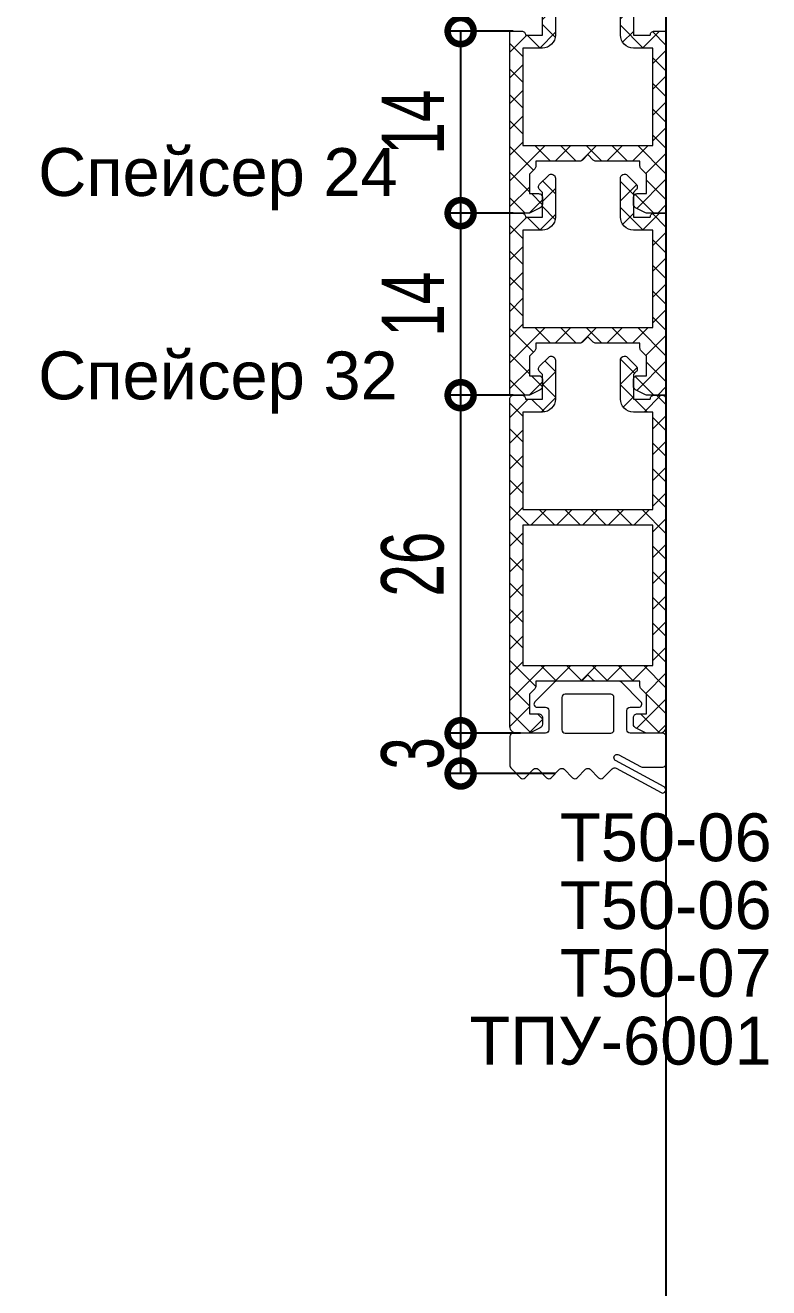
# Model space of a CAD drawing. Extents: x -37 to 8820, y -336 to 478.
# Drawn here: x 6454.2 to 6489.9, y 196 to 256.7 of the extents above; entities that cross this region are included whole.
import ezdxf

# ---------------------------------------------------------------- set-up
doc = ezdxf.new("R2010")
doc.units = 0
doc.header["$LTSCALE"] = 5
doc.layers.get('0').update_dxf_attribs({"linetype": 'CONTINUOUS', "lineweight": 30})
doc.layers.get('DEFPOINTS').update_dxf_attribs({"linetype": 'CONTINUOUS'})
for name, color, linetype, lineweight in [('Dimentions', 5, 'CONTINUOUS', 15), ('Текстовый', 7, 'CONTINUOUS', 9), ('Уплотнители', 1, 'CONTINUOUS', 20), ('Штриховка', 1, 'CONTINUOUS', 5)]:
    doc.layers.add(name, color=color, linetype=linetype, lineweight=lineweight)
doc.layers.add('Скрытые', color=14, linetype='CONTINUOUS', plot=False)
doc.styles.add('3', font='RUSS.SHX', dxfattribs={"width": 0.7, "height": 3})
doc.styles.add('Каталожный', font='arial.ttf', dxfattribs={"height": 2.5})
doc.dimstyles.new('MX1_6', dxfattribs={"dimtxt": 3, "dimasz": 2.5, "dimexe": 0.5, "dimexo": 0, "dimgap": 0.8, "dimtad": 1, "dimlfac": 1.6, "dimdsep": 46, "dimtxsty": '3', "dimcen": 0, "dimclrd": 256, "dimclre": 256, "dimclrt": 256, "dimaunit": 1, "dimadec": 0, "dimazin": 0, "dimtfac": 1, "dimtmove": 0, "dimatfit": 1, "dimfxl": 1, "dimtvp": 1, "dimtolj": 1, "dimtzin": 0, "dimarcsym": 0})

# ---------------------------------------------------------------- blocks, each defined once
blk = doc.blocks.new('_DotSmall')
at = {"color": 0, "linetype": 'ByBlock', "const_width": 0.5}
blk.add_lwpolyline([(-0.0625, 0, 1), (0.0625, 0, 1)], format="xyb", close=True, dxfattribs=at)
blk = doc.blocks.new('*D210')
at = {"layer": 'DEFPOINTS', "color": 0, "linetype": 'Continuous', "transparency": 16777216}
for p in [(6477.656, 256.402), (6475.132, 247.652), (6477.656, 247.652)]:
    blk.add_point(p, dxfattribs=at)
at = {"layer": 'Dimentions', "linetype": 'Continuous', "lineweight": -2, "transparency": 16777216}
for p, q in [((6477.656, 256.402), (6474.632, 256.402)), ((6475.132, 256.402), (6475.132, 247.652)), ((6477.656, 247.652), (6474.632, 247.652))]:
    blk.add_line(p, q, dxfattribs=at)
at = {"layer": 'Dimentions', "linetype": 'Continuous', "lineweight": -2, "transparency": 16777216, "xscale": 2.5, "yscale": 2.5, "zscale": 2.5}
for p, rotation in [((6475.132, 256.402), 90), ((6475.132, 247.652), 270)]:
    blk.add_blockref('_DotSmall', p, dxfattribs=dict(at, rotation=rotation))
at = {"layer": 'Dimentions', "linetype": 'Continuous', "transparency": 16777216, "insert": (6472.832, 252.027), "char_height": 3, "attachment_point": 5, "rotation": 90, "style": '3'}
blk.add_mtext('\\A1;14', dxfattribs=at)
blk = doc.blocks.new('*D220')
at = {"layer": 'DEFPOINTS', "color": 0, "linetype": 'Continuous', "transparency": 16777216}
for p in [(6477.656, 247.652), (6475.132, 238.902), (6477.656, 238.902)]:
    blk.add_point(p, dxfattribs=at)
at = {"layer": 'Dimentions', "linetype": 'Continuous', "lineweight": -2, "transparency": 16777216}
for p, q in [((6477.656, 247.652), (6474.632, 247.652)), ((6475.132, 247.652), (6475.132, 238.902)), ((6477.656, 238.902), (6474.632, 238.902))]:
    blk.add_line(p, q, dxfattribs=at)
at = {"layer": 'Dimentions', "linetype": 'Continuous', "lineweight": -2, "transparency": 16777216, "xscale": 2.5, "yscale": 2.5, "zscale": 2.5}
for p, rotation in [((6475.132, 247.652), 90), ((6475.132, 238.902), 270)]:
    blk.add_blockref('_DotSmall', p, dxfattribs=dict(at, rotation=rotation))
at = {"layer": 'Dimentions', "linetype": 'Continuous', "transparency": 16777216, "insert": (6472.832, 243.277), "char_height": 3, "attachment_point": 5, "rotation": 90, "style": '3'}
blk.add_mtext('\\A1;14', dxfattribs=at)
blk = doc.blocks.new('*D221')
at = {"layer": 'DEFPOINTS', "color": 0, "linetype": 'Continuous', "transparency": 16777216}
for p in [(6477.656, 238.902), (6475.132, 222.652), (6478.015, 222.652)]:
    blk.add_point(p, dxfattribs=at)
at = {"layer": 'Dimentions', "linetype": 'Continuous', "lineweight": -2, "transparency": 16777216}
for p, q in [((6477.656, 238.902), (6474.632, 238.902)), ((6475.132, 238.902), (6475.132, 222.652)), ((6478.015, 222.652), (6474.632, 222.652))]:
    blk.add_line(p, q, dxfattribs=at)
at = {"layer": 'Dimentions', "linetype": 'Continuous', "lineweight": -2, "transparency": 16777216, "xscale": 2.5, "yscale": 2.5, "zscale": 2.5}
for p, rotation in [((6475.132, 238.902), 90), ((6475.132, 222.652), 270)]:
    blk.add_blockref('_DotSmall', p, dxfattribs=dict(at, rotation=rotation))
at = {"layer": 'Dimentions', "linetype": 'Continuous', "transparency": 16777216, "insert": (6472.832, 230.777), "char_height": 3, "attachment_point": 5, "rotation": 90, "style": '3'}
blk.add_mtext('\\A1;26', dxfattribs=at)
blk = doc.blocks.new('*D222')
at = {"layer": 'DEFPOINTS', "color": 0, "linetype": 'Continuous', "transparency": 16777216}
for p in [(6476.836, 222.652), (6475.132, 220.715), (6479.688, 220.715)]:
    blk.add_point(p, dxfattribs=at)
at = {"layer": 'Dimentions', "linetype": 'Continuous', "lineweight": -2, "transparency": 16777216}
for p, q in [((6476.836, 222.652), (6474.632, 222.652)), ((6475.132, 222.652), (6475.132, 220.715)), ((6479.688, 220.715), (6474.632, 220.715))]:
    blk.add_line(p, q, dxfattribs=at)
at = {"layer": 'Dimentions', "linetype": 'Continuous', "lineweight": -2, "transparency": 16777216, "xscale": 2.5, "yscale": 2.5, "zscale": 2.5}
for p, rotation in [((6475.132, 222.652), 90), ((6475.132, 220.715), 270)]:
    blk.add_blockref('_DotSmall', p, dxfattribs=dict(at, rotation=rotation))
at = {"layer": 'Dimentions', "linetype": 'Continuous', "transparency": 16777216, "insert": (6472.832, 221.683), "char_height": 3, "attachment_point": 5, "rotation": 90, "style": '3'}
blk.add_mtext('\\A1;3', dxfattribs=at)

msp = doc.modelspace()

# ---------------------------------------------------------------- hatches: boundary and pattern name
at = {"layer": 'Штриховка', "lineweight": 5}
h = msp.add_hatch(dxfattribs=at)
h.set_pattern_fill('ANSI37', color=256, scale=7, style=0)
h.set_pattern_definition([(45, (8874.6208, 7388.187), (-0.61871843, 0.61871843), []), (135, (8874.6208, 7388.187), (-0.61871843, -0.61871843), [])])
edge = h.paths.add_edge_path()
edge.add_line((6481.25, 250.4646), (6480.9924, 250.207))
edge.add_arc((6480.8598, 250.3396), 0.1875, 270, 315, ccw=False)
edge.add_line((6480.8598, 250.1521), (6478.75, 250.1521))
edge.add_line((6478.75, 250.1521), (6478.75, 249.9172))
edge.add_arc((6478.5625, 249.9172), 0.1875, -45, 0, ccw=False)
edge.add_line((6478.6951, 249.7846), (6478.4375, 249.5271))
edge.add_line((6478.4375, 249.5271), (6478.4375, 248.5896))
edge.add_line((6478.4375, 248.5896), (6478.875, 248.5896))
edge.add_arc((6478.875, 248.4021), 0.1875, 0, 90, ccw=False)
edge.add_line((6479.0625, 248.4021), (6479.0625, 248.0804))
edge.add_arc((6478.875, 248.0804), 0.1875, 296.565051, 360, ccw=False)
edge.add_line((6478.9589, 247.9127), (6478.4771, 247.6719))
edge.add_arc((6478.3932, 247.8396), 0.1875, 270, 296.565051, ccw=False)
edge.add_line((6478.3932, 247.6521), (6477.5, 247.6521))
edge.add_line((6477.5, 247.6521), (6477.5, 256.4021))
edge.add_line((6477.5, 256.4021), (6478.0625, 256.4021))
edge.add_arc((6478.0625, 256.2146), 0.1875, 0, 90, ccw=False)
edge.add_line((6478.25, 256.2146), (6479.0625, 256.2146))
edge.add_line((6479.0625, 256.2146), (6479.0625, 257.4021))
edge.add_line((6479.0625, 257.4021), (6478.9299, 257.5346))
edge.add_arc((6479.0625, 257.6672), 0.1875, 135, 225, ccw=False)
edge.add_line((6478.9299, 257.7998), (6479.3491, 258.219))
edge.add_arc((6479.4893, 258.0788), 0.1982, 0, 135, ccw=False)
edge.add_line((6479.6875, 258.0788), (6479.6875, 256.2146))
edge.add_arc((6479.0625, 256.2146), 0.625, -90, 0, ccw=False)
edge.add_line((6479.0625, 255.5896), (6478.125, 255.5896))
edge.add_line((6478.125, 255.5896), (6478.125, 250.9021))
edge.add_line((6478.125, 250.9021), (6484.375, 250.9021))
edge.add_line((6484.375, 250.9021), (6484.375, 255.5896))
edge.add_line((6484.375, 255.5896), (6483.4375, 255.5896))
edge.add_arc((6483.4375, 256.2146), 0.625, 180, 270, ccw=False)
edge.add_line((6482.8125, 256.2146), (6482.8125, 258.0788))
edge.add_arc((6483.0107, 258.0788), 0.1982, 45, 180, ccw=False)
edge.add_line((6483.1509, 258.219), (6483.5701, 257.7998))
edge.add_arc((6483.4375, 257.6672), 0.1875, -45, 45, ccw=False)
edge.add_line((6483.5701, 257.5346), (6483.4375, 257.4021))
edge.add_line((6483.4375, 257.4021), (6483.4375, 256.2146))
edge.add_line((6483.4375, 256.2146), (6484.25, 256.2146))
edge.add_arc((6484.4375, 256.2146), 0.1875, 90, 180, ccw=False)
edge.add_line((6484.4375, 256.4021), (6485, 256.4021))
edge.add_line((6485, 256.4021), (6485, 247.6521))
edge.add_line((6485, 247.6521), (6484.1068, 247.6521))
edge.add_arc((6484.1068, 247.8396), 0.1875, 243.434949, 270, ccw=False)
edge.add_line((6484.0229, 247.6719), (6483.5411, 247.9127))
edge.add_arc((6483.625, 248.0804), 0.1875, 180, 243.434949, ccw=False)
edge.add_line((6483.4375, 248.0804), (6483.4375, 248.4021))
edge.add_arc((6483.625, 248.4021), 0.1875, 90, 180, ccw=False)
edge.add_line((6483.625, 248.5896), (6484.0625, 248.5896))
edge.add_line((6484.0625, 248.5896), (6484.0625, 249.5271))
edge.add_line((6484.0625, 249.5271), (6483.8049, 249.7846))
edge.add_arc((6483.9375, 249.9172), 0.1875, 180, 225, ccw=False)
edge.add_line((6483.75, 249.9172), (6483.75, 250.1521))
edge.add_line((6483.75, 250.1521), (6481.6402, 250.1521))
edge.add_arc((6481.6402, 250.3396), 0.1875, 225, 270, ccw=False)
edge.add_line((6481.5076, 250.207), (6481.25, 250.4646))
h = msp.add_hatch(dxfattribs=at)
h.set_pattern_fill('ANSI37', color=256, scale=7, style=0)
h.set_pattern_definition([(45, (8874.6208, 7379.437), (-0.61871843, 0.61871843), []), (135, (8874.6208, 7379.437), (-0.61871843, -0.61871843), [])])
edge = h.paths.add_edge_path()
edge.add_line((6481.25, 241.7146), (6480.9924, 241.457))
edge.add_arc((6480.8598, 241.5896), 0.1875, 270, 315, ccw=False)
edge.add_line((6480.8598, 241.4021), (6478.75, 241.4021))
edge.add_line((6478.75, 241.4021), (6478.75, 241.1672))
edge.add_arc((6478.5625, 241.1672), 0.1875, -45, 0, ccw=False)
edge.add_line((6478.6951, 241.0346), (6478.4375, 240.7771))
edge.add_line((6478.4375, 240.7771), (6478.4375, 239.8396))
edge.add_line((6478.4375, 239.8396), (6478.875, 239.8396))
edge.add_arc((6478.875, 239.6521), 0.1875, 0, 90, ccw=False)
edge.add_line((6479.0625, 239.6521), (6479.0625, 239.3304))
edge.add_arc((6478.875, 239.3304), 0.1875, 296.565051, 360, ccw=False)
edge.add_line((6478.9589, 239.1627), (6478.4771, 238.9219))
edge.add_arc((6478.3932, 239.0896), 0.1875, 270, 296.565051, ccw=False)
edge.add_line((6478.3932, 238.9021), (6477.5, 238.9021))
edge.add_line((6477.5, 238.9021), (6477.5, 247.6521))
edge.add_line((6477.5, 247.6521), (6478.0625, 247.6521))
edge.add_arc((6478.0625, 247.4646), 0.1875, 0, 90, ccw=False)
edge.add_line((6478.25, 247.4646), (6479.0625, 247.4646))
edge.add_line((6479.0625, 247.4646), (6479.0625, 248.6521))
edge.add_line((6479.0625, 248.6521), (6478.9299, 248.7846))
edge.add_arc((6479.0625, 248.9172), 0.1875, 135, 225, ccw=False)
edge.add_line((6478.9299, 249.0498), (6479.3491, 249.469))
edge.add_arc((6479.4893, 249.3288), 0.1982, 0, 135, ccw=False)
edge.add_line((6479.6875, 249.3288), (6479.6875, 247.4646))
edge.add_arc((6479.0625, 247.4646), 0.625, -90, 0, ccw=False)
edge.add_line((6479.0625, 246.8396), (6478.125, 246.8396))
edge.add_line((6478.125, 246.8396), (6478.125, 242.1521))
edge.add_line((6478.125, 242.1521), (6484.375, 242.1521))
edge.add_line((6484.375, 242.1521), (6484.375, 246.8396))
edge.add_line((6484.375, 246.8396), (6483.4375, 246.8396))
edge.add_arc((6483.4375, 247.4646), 0.625, 180, 270, ccw=False)
edge.add_line((6482.8125, 247.4646), (6482.8125, 249.3288))
edge.add_arc((6483.0107, 249.3288), 0.1982, 45, 180, ccw=False)
edge.add_line((6483.1509, 249.469), (6483.5701, 249.0498))
edge.add_arc((6483.4375, 248.9172), 0.1875, -45, 45, ccw=False)
edge.add_line((6483.5701, 248.7846), (6483.4375, 248.6521))
edge.add_line((6483.4375, 248.6521), (6483.4375, 247.4646))
edge.add_line((6483.4375, 247.4646), (6484.25, 247.4646))
edge.add_arc((6484.4375, 247.4646), 0.1875, 90, 180, ccw=False)
edge.add_line((6484.4375, 247.6521), (6485, 247.6521))
edge.add_line((6485, 247.6521), (6485, 238.9021))
edge.add_line((6485, 238.9021), (6484.1068, 238.9021))
edge.add_arc((6484.1068, 239.0896), 0.1875, 243.434949, 270, ccw=False)
edge.add_line((6484.0229, 238.9219), (6483.5411, 239.1627))
edge.add_arc((6483.625, 239.3304), 0.1875, 180, 243.434949, ccw=False)
edge.add_line((6483.4375, 239.3304), (6483.4375, 239.6521))
edge.add_arc((6483.625, 239.6521), 0.1875, 90, 180, ccw=False)
edge.add_line((6483.625, 239.8396), (6484.0625, 239.8396))
edge.add_line((6484.0625, 239.8396), (6484.0625, 240.7771))
edge.add_line((6484.0625, 240.7771), (6483.8049, 241.0346))
edge.add_arc((6483.9375, 241.1672), 0.1875, 180, 225, ccw=False)
edge.add_line((6483.75, 241.1672), (6483.75, 241.4021))
edge.add_line((6483.75, 241.4021), (6481.6402, 241.4021))
edge.add_arc((6481.6402, 241.5896), 0.1875, 225, 270, ccw=False)
edge.add_line((6481.5076, 241.457), (6481.25, 241.7146))
h = msp.add_hatch(dxfattribs=at)
h.set_pattern_fill('ANSI37', color=256, scale=7, style=0)
h.set_pattern_definition([(45, (8851.8683, 7362.719), (-0.61871843, 0.61871843), []), (135, (8851.8683, 7362.719), (-0.61871843, -0.61871843), [])])
h.paths.add_polyline_path([(6484.375, 232.6521), (6478.125, 232.6521), (6478.125, 225.9021), (6484.375, 225.9021)], flags=16)
edge = h.paths.add_edge_path()
edge.add_line((6484.375, 233.4021), (6484.375, 238.0896))
edge.add_line((6484.375, 238.0896), (6483.4375, 238.0896))
edge.add_arc((6483.4375, 238.7146), 0.625, 180, 270, ccw=False)
edge.add_line((6482.8125, 238.7146), (6482.8125, 240.5788))
edge.add_arc((6483.0107, 240.5788), 0.1982, 45, 180, ccw=False)
edge.add_line((6483.1509, 240.719), (6483.5701, 240.2998))
edge.add_arc((6483.4375, 240.1672), 0.1875, -45, 45, ccw=False)
edge.add_line((6483.5701, 240.0346), (6483.4375, 239.9021))
edge.add_line((6483.4375, 239.9021), (6483.4375, 238.7146))
edge.add_line((6483.4375, 238.7146), (6484.25, 238.7146))
edge.add_arc((6484.4375, 238.7146), 0.1875, 90, 180, ccw=False)
edge.add_line((6484.4375, 238.9021), (6484.8125, 238.9021))
edge.add_arc((6484.8125, 238.7146), 0.1875, 0, 90, ccw=False)
edge.add_line((6485, 238.7146), (6485, 222.9646))
edge.add_arc((6484.6875, 222.9646), 0.3125, -90, 0, ccw=False)
edge.add_line((6484.6875, 222.6521), (6484.1068, 222.6521))
edge.add_arc((6484.1068, 222.8396), 0.1875, 243.434949, 270, ccw=False)
edge.add_line((6484.0229, 222.6719), (6483.5411, 222.9127))
edge.add_arc((6483.625, 223.0804), 0.1875, 180, 243.434949, ccw=False)
edge.add_line((6483.4375, 223.0804), (6483.4375, 223.4021))
edge.add_arc((6483.625, 223.4021), 0.1875, 90, 180, ccw=False)
edge.add_line((6483.625, 223.5896), (6484.0625, 223.5896))
edge.add_line((6484.0625, 223.5896), (6484.0625, 224.5271))
edge.add_line((6484.0625, 224.5271), (6483.8049, 224.7846))
edge.add_arc((6483.9375, 224.9172), 0.1875, 180, 225, ccw=False)
edge.add_line((6483.75, 224.9172), (6483.75, 225.1521))
edge.add_line((6483.75, 225.1521), (6481.6402, 225.1521))
edge.add_arc((6481.6402, 225.3396), 0.1875, 225, 270, ccw=False)
edge.add_line((6481.5076, 225.207), (6481.25, 225.4646))
edge.add_line((6481.25, 225.4646), (6480.9924, 225.207))
edge.add_arc((6480.8598, 225.3396), 0.1875, 270, 315, ccw=False)
edge.add_line((6480.8598, 225.1521), (6478.75, 225.1521))
edge.add_line((6478.75, 225.1521), (6478.75, 224.9172))
edge.add_arc((6478.5625, 224.9172), 0.1875, -45, 0, ccw=False)
edge.add_line((6478.6951, 224.7846), (6478.4375, 224.5271))
edge.add_line((6478.4375, 224.5271), (6478.4375, 223.5896))
edge.add_line((6478.4375, 223.5896), (6478.875, 223.5896))
edge.add_arc((6478.875, 223.4021), 0.1875, 0, 90, ccw=False)
edge.add_line((6479.0625, 223.4021), (6479.0625, 223.0804))
edge.add_arc((6478.875, 223.0804), 0.1875, -63.434949, 0, ccw=False)
edge.add_line((6478.9589, 222.9127), (6478.4771, 222.6719))
edge.add_arc((6478.3932, 222.8396), 0.1875, 270, 296.565051, ccw=False)
edge.add_line((6478.3932, 222.6521), (6477.8125, 222.6521))
edge.add_arc((6477.8125, 222.9646), 0.3125, 180, 270, ccw=False)
edge.add_line((6477.5, 222.9646), (6477.5, 238.7146))
edge.add_arc((6477.6875, 238.7146), 0.1875, 90, 180, ccw=False)
edge.add_line((6477.6875, 238.9021), (6478.0625, 238.9021))
edge.add_arc((6478.0625, 238.7146), 0.1875, 0, 90, ccw=False)
edge.add_line((6478.25, 238.7146), (6479.0625, 238.7146))
edge.add_line((6479.0625, 238.7146), (6479.0625, 239.9021))
edge.add_line((6479.0625, 239.9021), (6478.9299, 240.0346))
edge.add_arc((6479.0625, 240.1672), 0.1875, 135, 225, ccw=False)
edge.add_line((6478.9299, 240.2998), (6479.3491, 240.719))
edge.add_arc((6479.4893, 240.5788), 0.1982, 0, 135, ccw=False)
edge.add_line((6479.6875, 240.5788), (6479.6875, 238.7146))
edge.add_arc((6479.0625, 238.7146), 0.625, -90, 0, ccw=False)
edge.add_line((6479.0625, 238.0896), (6478.125, 238.0896))
edge.add_line((6478.125, 238.0896), (6478.125, 233.4021))
edge.add_line((6478.125, 233.4021), (6484.375, 233.4021))

# ---------------------------------------------------------------- linework, layer by layer
at = {"layer": 'Скрытые', "linetype": 'Continuous'}
msp.add_lwpolyline([(6320, 10), (6320, 287), (6485, 287), (6485, 10)], close=True, dxfattribs=at)
at = {"layer": 'Уплотнители'}
for points in [[(6479.6875, 258.0788), (6479.6875, 256.2146, -0.4142136), (6479.0625, 255.5896), (6478.125, 255.5896), (6478.125, 250.9021), (6484.375, 250.9021), (6484.375, 255.5896), (6483.4375, 255.5896, -0.4142136), (6482.8125, 256.2146), (6482.8125, 258.0788, -0.6681786)], [(6481.25, 250.4646), (6480.9924, 250.207, -0.1989124), (6480.8598, 250.1521), (6478.75, 250.1521), (6478.75, 249.9172, -0.1989124), (6478.6951, 249.7846), (6478.4375, 249.5271), (6478.4375, 248.5896), (6478.875, 248.5896, -0.4142136), (6479.0625, 248.4021), (6479.0625, 248.0804, -0.284079), (6478.9589, 247.9127), (6478.4771, 247.6719, -0.1164338), (6478.3932, 247.6521), (6477.5, 247.6521), (6477.5, 256.4021), (6478.0625, 256.4021, -0.4142136), (6478.25, 256.2146), (6479.0625, 256.2146), (6479.0625, 257.4021)], [(6483.4375, 257.4021), (6483.4375, 256.2146), (6484.25, 256.2146, -0.4142136), (6484.4375, 256.4021), (6485, 256.4021), (6485, 247.6521), (6484.1068, 247.6521, -0.1164338), (6484.0229, 247.6719), (6483.5411, 247.9127, -0.284079), (6483.4375, 248.0804), (6483.4375, 248.4021, -0.4142136), (6483.625, 248.5896), (6484.0625, 248.5896), (6484.0625, 249.5271), (6483.8049, 249.7846, -0.1989124), (6483.75, 249.9172), (6483.75, 250.1521), (6481.6402, 250.1521, -0.1989124), (6481.5076, 250.207), (6481.25, 250.4646)], [(6481.25, 241.7146), (6480.9924, 241.457, -0.1989124), (6480.8598, 241.4021), (6478.75, 241.4021), (6478.75, 241.1672, -0.1989124), (6478.6951, 241.0346), (6478.4375, 240.7771), (6478.4375, 239.8396), (6478.875, 239.8396, -0.4142136), (6479.0625, 239.6521), (6479.0625, 239.3304, -0.284079), (6478.9589, 239.1627), (6478.4771, 238.9219, -0.1164338), (6478.3932, 238.9021), (6477.5, 238.9021), (6477.5, 247.6521), (6478.0625, 247.6521, -0.4142136), (6478.25, 247.4646), (6479.0625, 247.4646), (6479.0625, 248.6521), (6478.9299, 248.7846, -0.4142136), (6478.9299, 249.0498), (6479.3491, 249.469, -0.6681786), (6479.6875, 249.3288), (6479.6875, 247.4646, -0.4142136), (6479.0625, 246.8396), (6478.125, 246.8396), (6478.125, 242.1521), (6484.375, 242.1521), (6484.375, 246.8396), (6483.4375, 246.8396, -0.4142136), (6482.8125, 247.4646), (6482.8125, 249.3288, -0.6681786), (6483.1509, 249.469), (6483.5701, 249.0498, -0.4142136), (6483.5701, 248.7846), (6483.4375, 248.6521), (6483.4375, 247.4646), (6484.25, 247.4646, -0.4142136), (6484.4375, 247.6521), (6485, 247.6521), (6485, 238.9021), (6484.1068, 238.9021, -0.1164338), (6484.0229, 238.9219), (6483.5411, 239.1627, -0.284079), (6483.4375, 239.3304), (6483.4375, 239.6521, -0.4142136), (6483.625, 239.8396), (6484.0625, 239.8396), (6484.0625, 240.7771), (6483.8049, 241.0346, -0.1989124), (6483.75, 241.1672), (6483.75, 241.4021), (6481.6402, 241.4021, -0.1989124), (6481.5076, 241.457), (6481.25, 241.7146)]]:
    msp.add_lwpolyline(points, format="xyb", dxfattribs=at)
for points in [[(6484.375, 233.4021), (6484.375, 238.0896), (6483.4375, 238.0896, -0.4142136), (6482.8125, 238.7146), (6482.8125, 240.5788, -0.6681786), (6483.1509, 240.719), (6483.5701, 240.2998, -0.4142136), (6483.5701, 240.0346), (6483.4375, 239.9021), (6483.4375, 238.7146), (6484.25, 238.7146, -0.4142136), (6484.4375, 238.9021), (6484.8125, 238.9021, -0.4142136), (6485, 238.7146), (6485, 222.9646, -0.4142136), (6484.6875, 222.6521), (6484.1068, 222.6521, -0.1164338), (6484.0229, 222.6719), (6483.5411, 222.9127, -0.284079), (6483.4375, 223.0804), (6483.4375, 223.4021, -0.4142136), (6483.625, 223.5896), (6484.0625, 223.5896), (6484.0625, 224.5271), (6483.8049, 224.7846, -0.1989124), (6483.75, 224.9172), (6483.75, 225.1521), (6481.6402, 225.1521, -0.1989124), (6481.5076, 225.207), (6481.25, 225.4646), (6480.9924, 225.207, -0.1989124), (6480.8598, 225.1521), (6478.75, 225.1521), (6478.75, 224.9172, -0.1989124), (6478.6951, 224.7846), (6478.4375, 224.5271), (6478.4375, 223.5896), (6478.875, 223.5896, -0.4142136), (6479.0625, 223.4021), (6479.0625, 223.0804, -0.284079), (6478.9589, 222.9127), (6478.4771, 222.6719, -0.1164338), (6478.3932, 222.6521), (6477.8125, 222.6521, -0.4142136), (6477.5, 222.9646), (6477.5, 238.7146, -0.4142136), (6477.6875, 238.9021), (6478.0625, 238.9021, -0.4142136), (6478.25, 238.7146), (6479.0625, 238.7146), (6479.0625, 239.9021), (6478.9299, 240.0346, -0.4142136), (6478.9299, 240.2998), (6479.3491, 240.719, -0.6681786), (6479.6875, 240.5788), (6479.6875, 238.7146, -0.4142136), (6479.0625, 238.0896), (6478.125, 238.0896), (6478.125, 233.4021)], [(6482.7308, 221.6129), (6483.7758, 221.046, 0.1249127), (6483.8503, 221.0271), (6484.8438, 221.0271, 0.4142136), (6485, 221.1833), (6485, 222.4958, 0.4142136), (6484.8438, 222.6521), (6483.2813, 222.6521, -0.4142136), (6483.125, 222.8083), (6483.125, 223.7458, -0.4142136), (6483.2813, 223.9021), (6483.6875, 223.9021, 0.6685867), (6483.7979, 224.1689), (6482.8582, 225.1064, 0.1986192), (6482.7479, 225.1521), (6479.7521, 225.1521, 0.1986192), (6479.6418, 225.1064), (6478.7021, 224.1689, 0.6685867), (6478.8125, 223.9021), (6479.2188, 223.9021, -0.4142136), (6479.375, 223.7458), (6479.375, 222.8083, -0.4142136), (6479.2188, 222.6521), (6477.6562, 222.6521, 0.4142136), (6477.5, 222.4958), (6477.5, 221.0918, 0.1989124), (6477.5458, 220.9813), (6478.0145, 220.5126, 0.4142136), (6478.2355, 220.5126), (6478.6395, 220.9166, -0.4142136), (6478.8605, 220.9166), (6479.2645, 220.5126, 0.4142136), (6479.4855, 220.5126), (6479.8895, 220.9166, -0.4142136), (6480.1105, 220.9166), (6480.5145, 220.5126, 0.4142136), (6480.7355, 220.5126), (6481.1395, 220.9166, -0.4142136), (6481.3605, 220.9166), (6481.7645, 220.5126, 0.4142136), (6481.9855, 220.5126), (6482.4175, 220.9446, -0.3320761), (6482.6025, 220.9714), (6484.7692, 219.796, 1), (6484.9183, 220.0707), (6482.5817, 221.3382, -1)], [(6482.3438, 224.5271), (6480.1563, 224.5271, 0.4142136), (6480, 224.3708), (6480, 222.8083, 0.4142136), (6480.1563, 222.6521), (6482.3438, 222.6521, 0.4142136), (6482.5, 222.8083), (6482.5, 224.3708, 0.4142136)]]:
    msp.add_lwpolyline(points, format="xyb", close=True, dxfattribs=at)
msp.add_lwpolyline([(6484.375, 232.6521), (6478.125, 232.6521), (6478.125, 225.9021), (6484.375, 225.9021)], close=True, dxfattribs=at)

# ---------------------------------------------------------------- texts
at = {"layer": 'Текстовый', "linetype": 'Continuous', "char_height": 2.5, "attachment_point": 1, "line_spacing_factor": 0.85, "style": 'Каталожный'}
for s, insert, width in [('\\pxi-2,l2,r-2.0333,se1.0833,ql,t4;{\\H0.92x;\\PСпейсер 24\\P\\P\\PСпейсер 32}', (6454.8215, 254.0384), 22.417372), ('\\pxi-2,l2,r-2.0333,se1.0833,qr,t4;{\\H0.92x;Т50-06\\PТ50-06\\PТ50-07\\PТПУ-6001 }', (6469.3926, 218.7988), 15.607393)]:
    msp.add_mtext(s, dxfattribs=dict(at, insert=insert, width=width))

# ---------------------------------------------------------------- dimensions: what is measured, and where the dimension line sits
at = {"layer": 'Dimentions', "linetype": 'Continuous'}
for base, p1, p2, picture, middle in [((6475.1325, 247.6521), (6477.6562, 256.4021), (6477.6562, 247.6521), '*D210', (6472.8325, 252.0271)), ((6475.1325, 238.9021), (6477.6562, 247.6521), (6477.6562, 238.9021), '*D220', (6472.8325, 243.2771)), ((6475.1325, 222.6521), (6477.6562, 238.9021), (6478.0145, 222.6521), '*D221', (6472.8325, 230.7771))]:
    dim = msp.add_linear_dim(base=base, p1=p1, p2=p2, angle=90, dimstyle='MX1_6', override={"dimdec": 0, "dimblk1": 'DotSmall', "dimblk2": 'DotSmall', "dimsah": 1}, dxfattribs=at)
    dim.commit()
    dim.dimension.update_dxf_attribs({"geometry": picture, "text_midpoint": middle})
dim = msp.add_linear_dim(base=(6475.1325, 220.7146), p1=(6476.8362, 222.6521), p2=(6479.6875, 220.7146), angle=90, dimstyle='MX1_6', override={"dimdec": 0, "dimblk1": 'DotSmall', "dimblk2": 'DotSmall', "dimsah": 1}, dxfattribs=at)
dim.commit()
dim.dimension.update_dxf_attribs({"geometry": '*D222', "text_midpoint": (6475.1325, 221.6833), "dimtype": 160})

doc.saveas('drawing.dxf')
